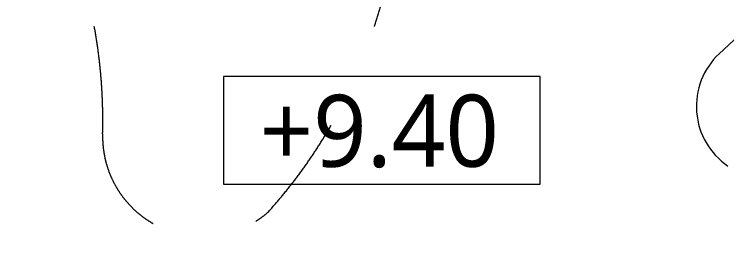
# Model space of a CAD drawing. Header units: millimetres. Extents: x -71377 to 516042, y -145869 to 441446.
# Drawn here: x 207841 to 217745, y 150345 to 153741 of the extents above; entities that cross this region are included whole.
import ezdxf

# ---------------------------------------------------------------- set-up
doc = ezdxf.new("R2010")
doc.units = ezdxf.units.MM
doc.header["$LTSCALE"] = 1000
doc.linetypes.add('_점선_M_', pattern=[3, 1.5, -1.5])
for name, color, linetype, lineweight in [('06', 6, 'Continuous', 5), ('09_HID', 9, '_점선_M_', 5), ('A-text-2', 7, 'Continuous', 5), ('조경라인_dwg', 8, 'Continuous', 5)]:
    doc.layers.add(name, color=color, linetype=linetype, lineweight=lineweight)
doc.styles.add('나눔고딕_5', font='NanumGothic.ttf', dxfattribs={"height": 1000})

# ---------------------------------------------------------------- blocks, each defined once
blk = doc.blocks.new('조경라인_dwg-6847807-지반층 배치도')
at = {"layer": '06'}
blk.add_line((220856, 156191.8), (217640.2, 153193), dxfattribs=at)
blk.add_arc((218322.2, 152461.7), 1000, 133, 235.91078, dxfattribs=at)
at = {"layer": '09_HID'}
for centre, radius, start, end in [((201906.7, 152271.9), 7165.6, 358.45903, 29.18714), ((206169.7, 155691.8), 7008.3, 317.87805, 350.62051), ((214490.9, 151442), 8172.4, 165.63475, 232.57347), ((210458.6, 152041.8), 1389.5, 178.45903, 310.8756)]:
    blk.add_arc(centre, radius, start, end, dxfattribs=at)
blk = doc.blocks.new('지반층_레벨 - 지반층_레벨-6851727-지반층 배치도')
at = {"layer": 'A-text-2'}
for p, q in [((2.2, 0.75), (-2.2, 0.75)), ((-2.2, 0.75), (-2.2, -0.75)), ((2.2, -0.75), (2.2, 0.75)), ((-2.2, -0.75), (2.2, -0.75))]:
    blk.add_line(p, q, dxfattribs=at)

msp = doc.modelspace()

# ---------------------------------------------------------------- block references
at = {"layer": 'A-text-2', "xscale": 1000, "yscale": 1000, "zscale": 1000}
msp.add_blockref('지반층_레벨 - 지반층_레벨-6851727-지반층 배치도', (212949.8, 152129), dxfattribs=at)
at = {"layer": '조경라인_dwg', "rotation": 8.537736462515947e-07}
msp.add_blockref('조경라인_dwg-6847807-지반층 배치도', (0, 0), dxfattribs=at)

# ---------------------------------------------------------------- texts
at = {"layer": 'A-text-2', "insert": (212914.8, 152112.9), "char_height": 1000, "width": 4803.7, "attachment_point": 5, "line_spacing_factor": 1.2, "style": '나눔고딕_5'}
msp.add_mtext('\\pxqc,t12.7,25.4,38.1,50.8,63.5,76.2,88.9,101.6,114.3,127,139.7,152.4,165.1,177.8,190.5,203.2,215.9,228.6,241.3,254,266.7,279.4,292.1,304.8,317.5,330.2,342.9,355.6,368.3,381,393.7,406.4;{+9.40}', dxfattribs=at)

doc.saveas('drawing.dxf')
